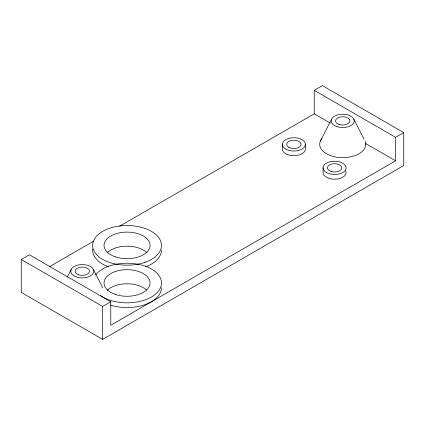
<?xml version="1.0" encoding="UTF-8"?>
<svg xmlns="http://www.w3.org/2000/svg" width="425" height="425" viewBox="0 0 425 425"><rect width="100%" height="100%" fill="white"/><g stroke="black" fill="none" stroke-linecap="round" stroke-linejoin="round"><path stroke-width="0.64" d="M67.262 277.164L71.172 269.514M320.477 140.93L331.596 119.159M314.229 90.334L322.368 85.637L403.75 132.621L403.75 165.516L102.632 339.362L21.25 292.379L21.25 259.484L29.389 254.788L110.771 301.771L110.771 325.268L395.611 160.815L395.611 137.323L314.229 90.334L314.229 113.831L119.547 226.227M49.486 266.677L93.707 241.145M21.25 259.484L102.632 306.473L110.771 301.771M395.611 137.323L403.75 132.621M314.229 113.831L330.278 123.096M365.234 143.278L395.611 160.815M353.828 119.159L364.044 139.166M93.404 269.514L102.717 287.757M365.521 143.443L365.734 144.373M323.064 167.864L323.064 172.561A11.507 6.646 0 0 0 336.079 179.148A11.507 6.646 0 0 0 345.69 170.845M305.394 144.373L305.394 149.069A11.507 6.646 0 0 1 293.882 155.715A11.507 6.646 0 0 1 282.375 149.069L282.375 144.373M102.632 306.473L102.632 339.362M107.111 252.843A23.019 13.292 0 0 1 146.981 252.843M107.111 290.429A23.019 13.292 0 0 1 146.54 290.009M365.187 141.488A23.019 13.292 0 0 1 340.207 157.579A23.019 13.292 0 0 1 321.853 138.752M161.463 250.091A34.414 19.869 0 0 1 145.531 266.847M108.566 266.847A34.414 19.869 0 0 1 92.708 248.795M161.463 287.677A34.414 19.869 0 0 1 110.442 305.081M100.518 295.63A34.414 19.869 0 0 0 153.324 295.811A34.414 19.869 0 0 0 144.256 265.774C133.094 262.352 121.003 262.352 109.841 265.774A34.414 19.869 0 0 0 95.45 275.108M144.256 262.597C133.094 266.018 121.003 266.018 109.841 262.597A34.414 19.869 0 0 1 100.688 232.618A34.414 19.869 0 0 1 153.409 232.618A34.414 19.869 0 0 1 144.256 262.597M74.147 275.931A11.507 6.646 0 0 0 93.404 272.951A11.507 6.646 0 0 0 79.31 264.812A11.507 6.646 0 0 0 74.147 275.931M78.689 274.832A7.193 4.154 0 0 0 89.478 271.23A7.193 4.154 0 0 0 78.689 267.633A7.193 4.154 0 0 0 78.689 274.832M336.956 126.634A11.507 6.646 0 0 0 354.222 120.875A11.507 6.646 0 0 0 336.956 115.122A11.507 6.646 0 0 0 336.956 126.634M339.118 124.472A7.193 4.154 0 0 0 349.908 120.875A7.193 4.154 0 0 0 339.118 117.279A7.193 4.154 0 0 0 339.118 124.472M115.536 256.902A23.019 13.292 0 0 0 150.067 245.39A23.019 13.292 0 0 0 115.536 233.883A23.019 13.292 0 0 0 115.536 256.902M115.536 294.488A23.019 13.292 0 0 0 150.067 282.981A23.019 13.292 0 0 0 115.536 271.469A23.019 13.292 0 0 0 115.536 294.488M285.743 149.069A11.507 6.646 0 0 0 305.001 146.088A11.507 6.646 0 0 0 290.902 137.95A11.507 6.646 0 0 0 285.743 149.069M288.798 147.305A7.193 4.154 0 0 0 300.831 145.446A7.193 4.154 0 0 0 292.023 140.356A7.193 4.154 0 0 0 288.798 147.305M326.437 172.561A11.507 6.646 0 0 0 345.69 169.586A11.507 6.646 0 0 0 331.596 161.447A11.507 6.646 0 0 0 326.437 172.561M330.979 171.461A7.193 4.154 0 0 0 341.769 167.864A7.193 4.154 0 0 0 330.979 164.268A7.193 4.154 0 0 0 330.979 171.461"/></g></svg>
